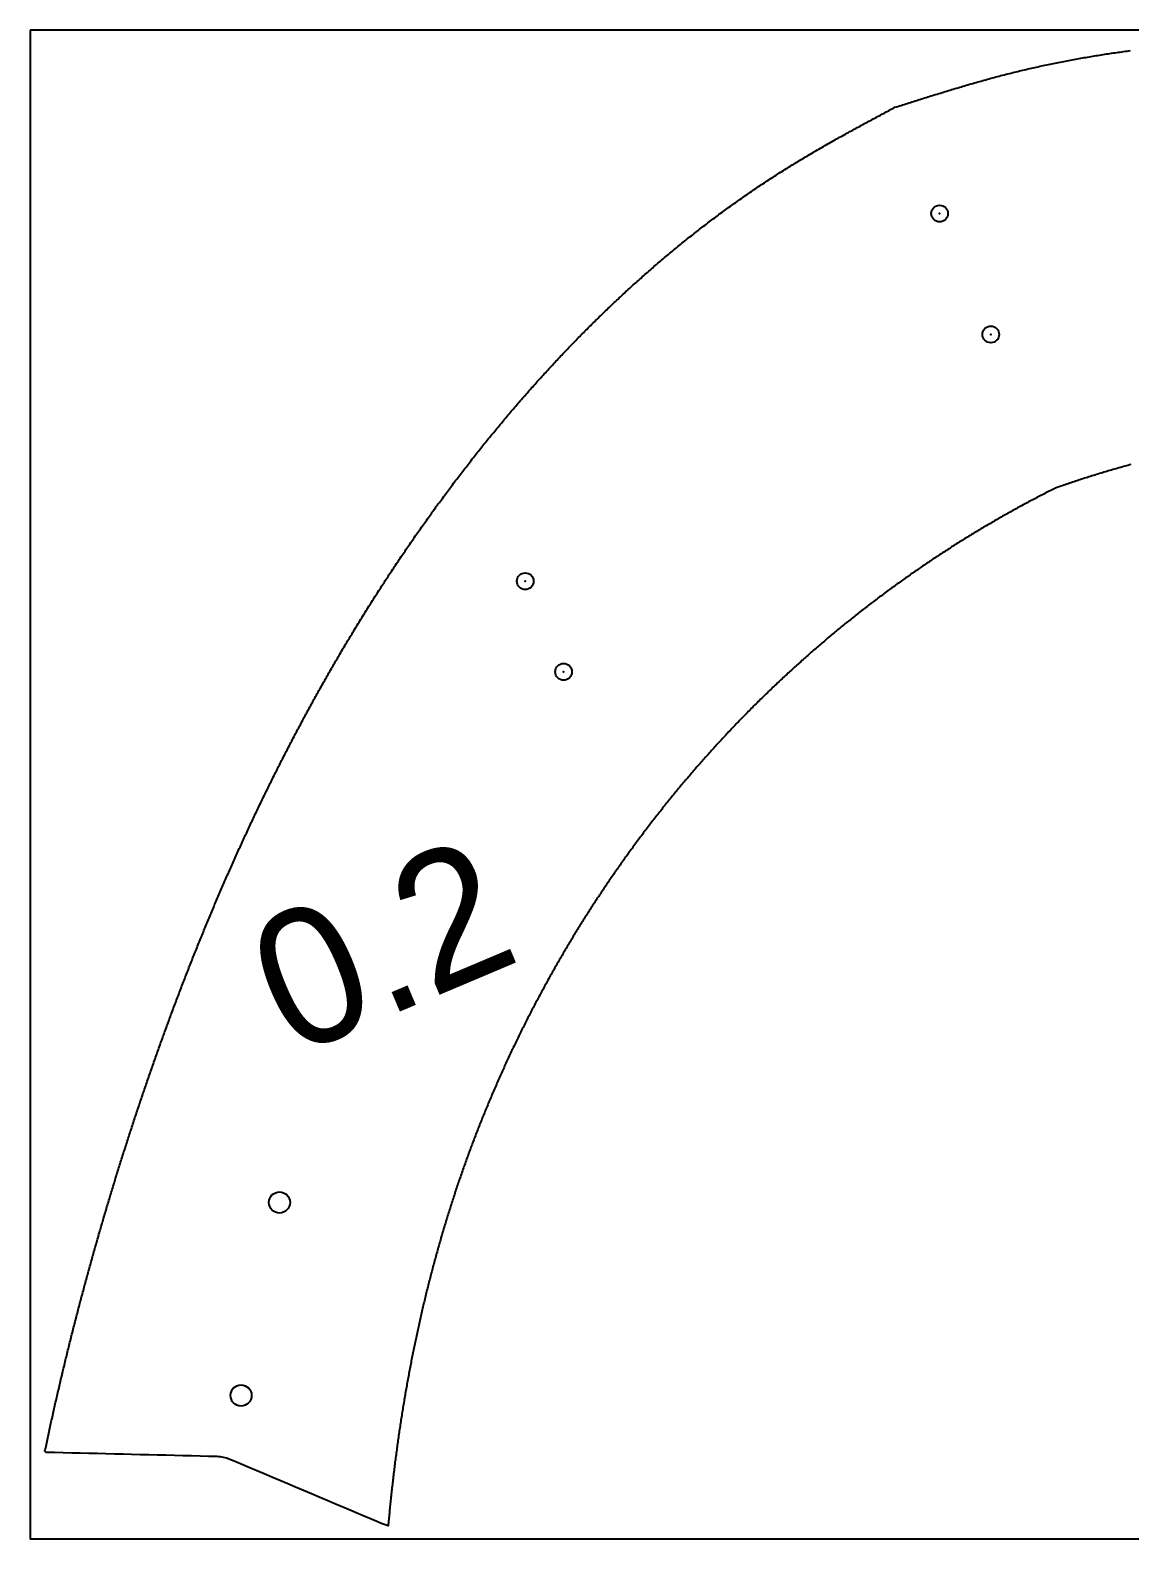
# Model space of a CAD drawing. Extents: x 65 to 369, y 520 to 566.
# Drawn here: x 171.31 to 204.83, y 519.79 to 565.79 of the extents above; entities that cross this region are included whole.
import ezdxf

# ---------------------------------------------------------------- set-up
doc = ezdxf.new("R2010")
doc.units = 0
doc.header["$PDMODE"] = 32
doc.header["$PDSIZE"] = 0.51
doc.layers.get('0').update_dxf_attribs({"linetype": 'CONTINUOUS'})
for name, color, linetype in [('ANNOTATION', 7, 'CONTINUOUS'), ('CUT_SHEET', 1, 'CONTINUOUS'), ('DRILLING', 3, 'CONTINUOUS'), ('ENGRAVE', 4, 'CONTINUOUS')]:
    doc.layers.add(name, color=color, linetype=linetype)
doc.styles.add('TW_CEN_MT', font='txt')

# ---------------------------------------------------------------- blocks, each defined once
blk = doc.blocks.new('*U772')
at = {"layer": 'ENGRAVE'}
blk.add_point((0, 0), dxfattribs=at)
blk = doc.blocks.new('*U773')
at = {"layer": 'ENGRAVE', "color": 0, "linetype": 'BYBLOCK'}
for p in [(0, 0), (4, 0)]:
    blk.add_blockref('*U772', p, dxfattribs=at)
blk = doc.blocks.new('*U774')
at = {"layer": 'ENGRAVE'}
blk.add_point((0, 0), dxfattribs=at)
blk = doc.blocks.new('*U775')
at = {"layer": 'ENGRAVE', "color": 0, "linetype": 'BYBLOCK'}
for p in [(0, 0), (3, 0)]:
    blk.add_blockref('*U774', p, dxfattribs=at)
blk = doc.blocks.new('*U1027')
at = {"layer": 'ANNOTATION', "color": 7, "style": 'TW_CEN_MT'}
blk.add_text('0.2', height=4.1481, rotation=22.9287, dxfattribs=at).set_placement((179.271, 534.462))

msp = doc.modelspace()

# ---------------------------------------------------------------- linework, layer by layer
for points in [[(177.011, 522.292, 0), (176.75, 522.299, 0), (176.489, 522.305, 0), (176.228, 522.311, 0), (175.967, 522.318, 0), (175.707, 522.324, 0), (175.446, 522.331, 0), (175.185, 522.337, 0), (174.924, 522.343, 0), (174.663, 522.35, 0), (174.403, 522.356, 0), (174.142, 522.362, 0), (173.881, 522.369, 0), (173.62, 522.375, 0), (173.359, 522.382, 0), (173.099, 522.388, 0), (172.838, 522.394, 0), (172.577, 522.401, 0), (172.316, 522.407, 0), (172.056, 522.413, 0), (171.795, 522.42, 0), (171.761, 522.462, 0), (171.771, 522.512, 0), (171.782, 522.562, 0), (171.792, 522.612, 0), (171.803, 522.661, 0), (171.813, 522.711, 0), (171.824, 522.761, 0), (171.834, 522.81, 0), (171.845, 522.86, 0), (171.856, 522.91, 0), (171.866, 522.96, 0), (171.877, 523.009, 0), (171.888, 523.059, 0), (171.899, 523.109, 0), (171.91, 523.158, 0), (171.92, 523.208, 0), (171.931, 523.257, 0), (171.942, 523.307, 0), (171.953, 523.357, 0), (171.964, 523.406, 0), (171.975, 523.456, 0), (171.986, 523.506, 0), (171.997, 523.555, 0), (172.008, 523.605, 0), (172.019, 523.654, 0), (172.03, 523.704, 0), (172.042, 523.754, 0), (172.053, 523.803, 0), (172.064, 523.853, 0), (172.075, 523.902, 0), (172.086, 523.952, 0), (172.098, 524.002, 0), (172.109, 524.051, 0), (172.12, 524.101, 0), (172.132, 524.15, 0), (172.143, 524.2, 0), (172.155, 524.249, 0), (172.166, 524.299, 0), (172.178, 524.348, 0), (172.189, 524.398, 0), (172.201, 524.447, 0), (172.212, 524.497, 0), (172.224, 524.546, 0), (172.235, 524.596, 0), (172.247, 524.645, 0), (172.259, 524.695, 0), (172.27, 524.744, 0), (172.282, 524.794, 0), (172.294, 524.843, 0), (172.306, 524.893, 0), (172.318, 524.942, 0), (172.329, 524.992, 0), (172.341, 525.041, 0), (172.353, 525.091, 0), (172.365, 525.14, 0), (172.377, 525.189, 0), (172.389, 525.239, 0), (172.401, 525.288, 0), (172.413, 525.338, 0), (172.425, 525.387, 0), (172.437, 525.436, 0), (172.449, 525.486, 0), (172.461, 525.535, 0), (172.474, 525.585, 0), (172.486, 525.634, 0), (172.498, 525.683, 0), (172.51, 525.733, 0), (172.523, 525.782, 0), (172.535, 525.831, 0), (172.547, 525.881, 0), (172.56, 525.93, 0), (172.572, 525.979, 0), (172.584, 526.029, 0), (172.597, 526.078, 0), (172.609, 526.127, 0), (172.622, 526.177, 0), (172.634, 526.226, 0), (172.647, 526.275, 0), (172.659, 526.325, 0), (172.672, 526.374, 0), (172.685, 526.423, 0), (172.697, 526.472, 0), (172.71, 526.522, 0), (172.723, 526.571, 0), (172.735, 526.62, 0), (172.748, 526.669, 0), (172.761, 526.719, 0), (172.774, 526.768, 0), (172.787, 526.817, 0), (172.8, 526.866, 0), (172.812, 526.915, 0), (172.825, 526.965, 0), (172.838, 527.014, 0), (172.851, 527.063, 0), (172.864, 527.112, 0), (172.877, 527.161, 0), (172.89, 527.211, 0), (172.904, 527.26, 0), (172.917, 527.309, 0), (172.93, 527.358, 0), (172.943, 527.407, 0), (172.956, 527.456, 0), (172.969, 527.505, 0), (172.983, 527.555, 0), (172.996, 527.604, 0), (173.009, 527.653, 0), (173.023, 527.702, 0), (173.036, 527.751, 0), (173.049, 527.8, 0), (173.063, 527.849, 0), (173.076, 527.898, 0), (173.09, 527.947, 0), (173.103, 527.996, 0), (173.117, 528.046, 0), (173.13, 528.095, 0), (173.144, 528.144, 0), (173.157, 528.193, 0), (173.171, 528.242, 0), (173.185, 528.291, 0), (173.198, 528.34, 0), (173.212, 528.389, 0), (173.226, 528.438, 0), (173.24, 528.487, 0), (173.253, 528.536, 0), (173.267, 528.585, 0), (173.281, 528.634, 0), (173.295, 528.683, 0), (173.309, 528.732, 0), (173.323, 528.781, 0), (173.337, 528.83, 0), (173.351, 528.879, 0), (173.365, 528.927, 0), (173.379, 528.976, 0), (173.393, 529.025, 0), (173.407, 529.074, 0), (173.421, 529.123, 0), (173.435, 529.172, 0), (173.449, 529.221, 0), (173.463, 529.27, 0), (173.477, 529.319, 0), (173.492, 529.368, 0), (173.506, 529.417, 0), (173.52, 529.465, 0), (173.534, 529.514, 0), (173.549, 529.563, 0), (173.563, 529.612, 0), (173.578, 529.661, 0), (173.592, 529.71, 0), (173.606, 529.758, 0), (173.621, 529.807, 0), (173.635, 529.856, 0), (173.65, 529.905, 0), (173.664, 529.954, 0), (173.679, 530.002, 0), (173.693, 530.051, 0), (173.708, 530.1, 0), (173.723, 530.149, 0), (173.737, 530.197, 0), (173.752, 530.246, 0), (173.767, 530.295, 0), (173.782, 530.344, 0), (173.796, 530.392, 0), (173.811, 530.441, 0), (173.826, 530.49, 0), (173.841, 530.539, 0), (173.856, 530.587, 0), (173.871, 530.636, 0), (173.885, 530.685, 0), (173.9, 530.733, 0), (173.915, 530.782, 0), (173.93, 530.831, 0), (173.945, 530.879, 0), (173.961, 530.928, 0), (173.976, 530.977, 0), (173.991, 531.025, 0), (174.006, 531.074, 0), (174.021, 531.123, 0), (174.036, 531.171, 0), (174.051, 531.22, 0), (174.067, 531.268, 0), (174.082, 531.317, 0), (174.097, 531.366, 0), (174.113, 531.414, 0), (174.128, 531.463, 0), (174.143, 531.511, 0), (174.159, 531.56, 0), (174.174, 531.608, 0), (174.19, 531.657, 0), (174.205, 531.706, 0), (174.221, 531.754, 0), (174.236, 531.803, 0), (174.252, 531.851, 0), (174.267, 531.9, 0), (174.283, 531.948, 0), (174.298, 531.997, 0), (174.314, 532.045, 0), (174.33, 532.094, 0), (174.346, 532.142, 0), (174.361, 532.191, 0), (174.377, 532.239, 0), (174.393, 532.288, 0), (174.409, 532.336, 0), (174.425, 532.384, 0), (174.44, 532.433, 0), (174.456, 532.481, 0), (174.472, 532.53, 0), (174.488, 532.578, 0), (174.504, 532.627, 0), (174.52, 532.675, 0), (174.536, 532.723, 0), (174.552, 532.772, 0), (174.568, 532.82, 0), (174.585, 532.869, 0), (174.601, 532.917, 0), (174.617, 532.965, 0), (174.633, 533.014, 0), (174.649, 533.062, 0), (174.666, 533.11, 0), (174.682, 533.159, 0), (174.698, 533.207, 0), (174.714, 533.255, 0), (174.731, 533.304, 0), (174.747, 533.352, 0), (174.764, 533.4, 0), (174.78, 533.449, 0), (174.797, 533.497, 0), (174.813, 533.545, 0), (174.83, 533.593, 0), (174.846, 533.642, 0), (174.863, 533.69, 0), (174.879, 533.738, 0), (174.896, 533.787, 0), (174.913, 533.835, 0), (174.929, 533.883, 0), (174.946, 533.931, 0), (174.963, 533.98, 0), (174.98, 534.028, 0), (174.996, 534.076, 0), (175.013, 534.124, 0), (175.03, 534.172, 0), (175.047, 534.221, 0), (175.064, 534.269, 0), (175.081, 534.317, 0), (175.098, 534.365, 0), (175.115, 534.413, 0), (175.132, 534.461, 0), (175.149, 534.51, 0), (175.166, 534.558, 0), (175.183, 534.606, 0), (175.2, 534.654, 0), (175.217, 534.702, 0), (175.234, 534.75, 0), (175.252, 534.798, 0), (175.269, 534.847, 0), (175.286, 534.895, 0), (175.303, 534.943, 0), (175.321, 534.991, 0), (175.338, 535.039, 0), (175.355, 535.087, 0), (175.373, 535.135, 0), (175.39, 535.183, 0), (175.408, 535.231, 0), (175.425, 535.279, 0), (175.443, 535.327, 0), (175.46, 535.375, 0), (175.478, 535.423, 0), (175.495, 535.471, 0), (175.513, 535.519, 0), (175.531, 535.567, 0), (175.548, 535.615, 0), (175.566, 535.663, 0), (175.584, 535.711, 0), (175.602, 535.759, 0), (175.62, 535.807, 0), (175.637, 535.855, 0), (175.655, 535.903, 0), (175.673, 535.951, 0), (175.691, 535.999, 0), (175.709, 536.047, 0), (175.727, 536.094, 0), (175.745, 536.142, 0), (175.763, 536.19, 0), (175.781, 536.238, 0), (175.799, 536.286, 0), (175.818, 536.334, 0), (175.836, 536.382, 0), (175.854, 536.429, 0), (175.872, 536.477, 0), (175.89, 536.525, 0), (175.909, 536.573, 0), (175.927, 536.621, 0), (175.945, 536.668, 0), (175.964, 536.716, 0), (175.982, 536.764, 0), (176.001, 536.812, 0), (176.019, 536.859, 0), (176.038, 536.907, 0), (176.056, 536.955, 0), (176.075, 537.003, 0), (176.093, 537.05, 0), (176.112, 537.098, 0), (176.131, 537.146, 0), (176.149, 537.193, 0), (176.168, 537.241, 0), (176.187, 537.289, 0), (176.206, 537.336, 0), (176.224, 537.384, 0), (176.243, 537.431, 0), (176.262, 537.479, 0), (176.281, 537.527, 0), (176.3, 537.574, 0), (176.319, 537.622, 0), (176.338, 537.669, 0), (176.357, 537.717, 0), (176.376, 537.765, 0), (176.395, 537.812, 0), (176.414, 537.86, 0), (176.433, 537.907, 0), (176.453, 537.955, 0), (176.472, 538.002, 0), (176.491, 538.05, 0), (176.51, 538.097, 0), (176.53, 538.144, 0), (176.549, 538.192, 0), (176.568, 538.239, 0), (176.588, 538.287, 0), (176.607, 538.334, 0), (176.627, 538.382, 0), (176.646, 538.429, 0), (176.666, 538.476, 0), (176.685, 538.524, 0), (176.705, 538.571, 0), (176.725, 538.618, 0), (176.744, 538.666, 0), (176.764, 538.713, 0), (176.784, 538.76, 0), (176.804, 538.808, 0), (176.823, 538.855, 0), (176.843, 538.902, 0), (176.863, 538.949, 0), (176.883, 538.997, 0), (176.903, 539.044, 0), (176.923, 539.091, 0), (176.943, 539.138, 0), (176.963, 539.186, 0), (176.983, 539.233, 0), (177.003, 539.28, 0), (177.023, 539.327, 0), (177.043, 539.374, 0), (177.063, 539.421, 0), (177.084, 539.468, 0), (177.104, 539.516, 0), (177.124, 539.563, 0), (177.145, 539.61, 0), (177.165, 539.657, 0), (177.185, 539.704, 0), (177.206, 539.751, 0), (177.226, 539.798, 0), (177.247, 539.845, 0), (177.267, 539.892, 0), (177.288, 539.939, 0), (177.308, 539.986, 0), (177.329, 540.033, 0), (177.35, 540.08, 0), (177.37, 540.127, 0), (177.391, 540.174, 0), (177.412, 540.221, 0), (177.433, 540.268, 0), (177.453, 540.314, 0), (177.474, 540.361, 0), (177.495, 540.408, 0), (177.516, 540.455, 0), (177.537, 540.502, 0), (177.558, 540.549, 0), (177.579, 540.595, 0), (177.6, 540.642, 0), (177.621, 540.689, 0), (177.642, 540.736, 0), (177.664, 540.783, 0), (177.685, 540.829, 0), (177.706, 540.876, 0), (177.727, 540.923, 0), (177.749, 540.969, 0), (177.77, 541.016, 0), (177.791, 541.063, 0), (177.813, 541.109, 0), (177.834, 541.156, 0), (177.856, 541.203, 0), (177.877, 541.249, 0), (177.899, 541.296, 0), (177.92, 541.342, 0), (177.942, 541.389, 0), (177.964, 541.435, 0), (177.985, 541.482, 0), (178.007, 541.529, 0), (178.029, 541.575, 0), (178.05, 541.622, 0), (178.072, 541.668, 0), (178.094, 541.714, 0), (178.116, 541.761, 0), (178.138, 541.807, 0), (178.16, 541.854, 0), (178.182, 541.9, 0), (178.204, 541.947, 0), (178.226, 541.993, 0), (178.248, 542.039, 0), (178.27, 542.086, 0), (178.293, 542.132, 0), (178.315, 542.178, 0), (178.337, 542.224, 0), (178.359, 542.271, 0), (178.382, 542.317, 0), (178.404, 542.363, 0), (178.426, 542.409, 0), (178.449, 542.456, 0), (178.471, 542.502, 0), (178.494, 542.548, 0), (178.516, 542.594, 0), (178.539, 542.64, 0), (178.561, 542.686, 0), (178.584, 542.733, 0), (178.607, 542.779, 0), (178.63, 542.825, 0), (178.652, 542.871, 0), (178.675, 542.917, 0), (178.698, 542.963, 0), (178.721, 543.009, 0), (178.744, 543.055, 0), (178.767, 543.101, 0), (178.79, 543.147, 0), (178.813, 543.193, 0), (178.836, 543.239, 0), (178.859, 543.285, 0), (178.882, 543.33, 0), (178.905, 543.376, 0), (178.928, 543.422, 0), (178.951, 543.468, 0), (178.975, 543.514, 0), (178.998, 543.56, 0), (179.021, 543.605, 0), (179.045, 543.651, 0), (179.068, 543.697, 0), (179.092, 543.743, 0), (179.115, 543.788, 0), (179.139, 543.834, 0), (179.162, 543.88, 0), (179.186, 543.925, 0), (179.21, 543.971, 0), (179.233, 544.017, 0), (179.257, 544.062, 0), (179.281, 544.108, 0), (179.304, 544.154, 0), (179.328, 544.199, 0), (179.352, 544.245, 0), (179.376, 544.29, 0), (179.4, 544.336, 0), (179.424, 544.381, 0), (179.448, 544.427, 0), (179.472, 544.472, 0), (179.496, 544.518, 0), (179.52, 544.563, 0), (179.545, 544.608, 0), (179.569, 544.654, 0), (179.593, 544.699, 0), (179.617, 544.744, 0), (179.642, 544.79, 0), (179.666, 544.835, 0), (179.69, 544.88, 0), (179.715, 544.926, 0), (179.739, 544.971, 0), (179.764, 545.016, 0), (179.788, 545.061, 0), (179.813, 545.106, 0), (179.838, 545.152, 0), (179.862, 545.197, 0), (179.887, 545.242, 0), (179.912, 545.287, 0), (179.937, 545.332, 0), (179.961, 545.377, 0), (179.986, 545.422, 0), (180.011, 545.467, 0), (180.036, 545.512, 0), (180.061, 545.557, 0), (180.086, 545.602, 0), (180.111, 545.647, 0), (180.136, 545.692, 0), (180.161, 545.737, 0), (180.187, 545.782, 0), (180.212, 545.827, 0), (180.237, 545.872, 0), (180.262, 545.916, 0), (180.288, 545.961, 0), (180.313, 546.006, 0), (180.339, 546.051, 0), (180.364, 546.096, 0), (180.39, 546.14, 0), (180.415, 546.185, 0), (180.441, 546.23, 0), (180.466, 546.274, 0), (180.492, 546.319, 0), (180.518, 546.364, 0), (180.543, 546.408, 0), (180.569, 546.453, 0), (180.595, 546.497, 0), (180.621, 546.542, 0), (180.647, 546.586, 0), (180.673, 546.631, 0), (180.699, 546.675, 0), (180.725, 546.72, 0), (180.751, 546.764, 0), (180.777, 546.809, 0), (180.803, 546.853, 0), (180.829, 546.897, 0), (180.855, 546.942, 0), (180.882, 546.986, 0), (180.908, 547.03, 0), (180.934, 547.075, 0), (180.961, 547.119, 0), (180.987, 547.163, 0), (181.014, 547.207, 0), (181.04, 547.252, 0), (181.067, 547.296, 0), (181.093, 547.34, 0), (181.12, 547.384, 0), (181.146, 547.428, 0), (181.173, 547.472, 0), (181.2, 547.516, 0), (181.227, 547.56, 0), (181.254, 547.604, 0), (181.28, 547.648, 0), (181.307, 547.692, 0), (181.334, 547.736, 0), (181.361, 547.78, 0), (181.388, 547.824, 0), (181.415, 547.868, 0), (181.443, 547.912, 0), (181.47, 547.956, 0), (181.497, 548, 0), (181.524, 548.043, 0), (181.551, 548.087, 0), (181.579, 548.131, 0), (181.606, 548.175, 0), (181.634, 548.218, 0), (181.661, 548.262, 0), (181.689, 548.306, 0), (181.716, 548.349, 0), (181.744, 548.393, 0), (181.771, 548.437, 0), (181.799, 548.48, 0), (181.827, 548.524, 0), (181.854, 548.567, 0), (181.882, 548.611, 0), (181.91, 548.654, 0), (181.938, 548.698, 0), (181.966, 548.741, 0), (181.994, 548.784, 0), (182.022, 548.828, 0), (182.05, 548.871, 0), (182.078, 548.915, 0), (182.106, 548.958, 0), (182.134, 549.001, 0), (182.163, 549.044, 0), (182.191, 549.088, 0), (182.219, 549.131, 0), (182.247, 549.174, 0), (182.276, 549.217, 0), (182.304, 549.26, 0), (182.333, 549.303, 0), (182.361, 549.347, 0), (182.39, 549.39, 0), (182.419, 549.433, 0), (182.447, 549.476, 0), (182.476, 549.519, 0), (182.505, 549.562, 0), (182.533, 549.605, 0), (182.562, 549.647, 0), (182.591, 549.69, 0), (182.62, 549.733, 0), (182.649, 549.776, 0), (182.678, 549.819, 0), (182.707, 549.862, 0), (182.736, 549.904, 0), (182.765, 549.947, 0), (182.794, 549.99, 0), (182.824, 550.033, 0), (182.853, 550.075, 0), (182.882, 550.118, 0), (182.912, 550.16, 0), (182.941, 550.203, 0), (182.97, 550.246, 0), (183, 550.288, 0), (183.029, 550.331, 0), (183.059, 550.373, 0), (183.089, 550.416, 0), (183.118, 550.458, 0), (183.148, 550.5, 0), (183.178, 550.543, 0), (183.207, 550.585, 0), (183.237, 550.628, 0), (183.267, 550.67, 0), (183.297, 550.712, 0), (183.327, 550.754, 0), (183.357, 550.797, 0), (183.387, 550.839, 0), (183.417, 550.881, 0), (183.447, 550.923, 0), (183.478, 550.965, 0), (183.508, 551.007, 0), (183.538, 551.049, 0), (183.568, 551.091, 0), (183.599, 551.133, 0), (183.629, 551.175, 0), (183.66, 551.217, 0), (183.69, 551.259, 0), (183.721, 551.301, 0), (183.751, 551.343, 0), (183.782, 551.385, 0), (183.813, 551.427, 0), (183.843, 551.469, 0), (183.874, 551.51, 0), (183.905, 551.552, 0), (183.936, 551.594, 0), (183.967, 551.636, 0), (183.998, 551.677, 0), (184.029, 551.719, 0), (184.06, 551.76, 0), (184.091, 551.802, 0), (184.122, 551.844, 0), (184.153, 551.885, 0), (184.185, 551.927, 0), (184.216, 551.968, 0), (184.247, 552.01, 0), (184.279, 552.051, 0), (184.31, 552.092, 0), (184.341, 552.134, 0), (184.373, 552.175, 0), (184.405, 552.216, 0), (184.436, 552.258, 0), (184.468, 552.299, 0), (184.499, 552.34, 0), (184.531, 552.381, 0), (184.563, 552.423, 0), (184.595, 552.464, 0), (184.627, 552.505, 0), (184.659, 552.546, 0), (184.691, 552.587, 0), (184.723, 552.628, 0), (184.755, 552.669, 0), (184.787, 552.71, 0), (184.819, 552.751, 0), (184.851, 552.792, 0), (184.884, 552.833, 0), (184.916, 552.873, 0), (184.948, 552.914, 0), (184.981, 552.955, 0), (185.013, 552.996, 0), (185.046, 553.037, 0), (185.078, 553.077, 0), (185.111, 553.118, 0), (185.143, 553.159, 0), (185.176, 553.199, 0), (185.209, 553.24, 0), (185.242, 553.28, 0), (185.274, 553.321, 0), (185.307, 553.361, 0), (185.34, 553.402, 0), (185.373, 553.442, 0), (185.406, 553.482, 0), (185.439, 553.523, 0), (185.473, 553.563, 0), (185.506, 553.603, 0), (185.539, 553.644, 0), (185.572, 553.684, 0), (185.606, 553.724, 0), (185.639, 553.764, 0), (185.672, 553.804, 0), (185.706, 553.844, 0), (185.739, 553.884, 0), (185.773, 553.924, 0), (185.806, 553.964, 0), (185.84, 554.004, 0), (185.874, 554.044, 0), (185.908, 554.084, 0), (185.941, 554.124, 0), (185.975, 554.164, 0), (186.009, 554.204, 0), (186.043, 554.243, 0), (186.077, 554.283, 0), (186.111, 554.323, 0), (186.145, 554.362, 0), (186.179, 554.402, 0), (186.214, 554.442, 0), (186.248, 554.481, 0), (186.282, 554.521, 0), (186.317, 554.56, 0), (186.351, 554.6, 0), (186.385, 554.639, 0), (186.42, 554.678, 0), (186.454, 554.718, 0), (186.489, 554.757, 0), (186.524, 554.796, 0), (186.558, 554.836, 0), (186.593, 554.875, 0), (186.628, 554.914, 0), (186.663, 554.953, 0), (186.698, 554.992, 0), (186.733, 555.031, 0), (186.768, 555.07, 0), (186.803, 555.109, 0), (186.838, 555.148, 0), (186.873, 555.187, 0), (186.908, 555.226, 0), (186.944, 555.265, 0), (186.979, 555.303, 0), (187.014, 555.342, 0), (187.05, 555.381, 0), (187.085, 555.42, 0), (187.121, 555.458, 0), (187.156, 555.497, 0), (187.192, 555.535, 0), (187.227, 555.574, 0), (187.263, 555.612, 0), (187.299, 555.651, 0), (187.335, 555.689, 0), (187.37, 555.727, 0), (187.406, 555.766, 0), (187.442, 555.804, 0), (187.478, 555.842, 0), (187.514, 555.88, 0), (187.551, 555.919, 0), (187.587, 555.957, 0), (187.623, 555.995, 0), (187.659, 556.033, 0), (187.695, 556.071, 0), (187.732, 556.109, 0), (187.768, 556.146, 0), (187.805, 556.184, 0), (187.841, 556.222, 0), (187.878, 556.26, 0), (187.914, 556.297, 0), (187.951, 556.335, 0), (187.988, 556.373, 0), (188.025, 556.41, 0), (188.061, 556.448, 0), (188.098, 556.485, 0), (188.135, 556.523, 0), (188.172, 556.56, 0), (188.209, 556.597, 0), (188.246, 556.635, 0), (188.283, 556.672, 0), (188.321, 556.709, 0), (188.358, 556.746, 0), (188.395, 556.783, 0), (188.432, 556.82, 0), (188.47, 556.857, 0), (188.507, 556.894, 0), (188.545, 556.931, 0), (188.582, 556.968, 0), (188.62, 557.005, 0), (188.657, 557.042, 0), (188.695, 557.079, 0), (188.733, 557.115, 0), (188.771, 557.152, 0), (188.809, 557.188, 0), (188.846, 557.225, 0), (188.884, 557.261, 0), (188.922, 557.298, 0), (188.96, 557.334, 0), (188.999, 557.371, 0), (189.037, 557.407, 0), (189.075, 557.443, 0), (189.113, 557.479, 0), (189.152, 557.515, 0), (189.19, 557.551, 0), (189.228, 557.587, 0), (189.267, 557.623, 0), (189.305, 557.659, 0), (189.344, 557.695, 0), (189.382, 557.731, 0), (189.421, 557.767, 0), (189.46, 557.802, 0), (189.499, 557.838, 0), (189.538, 557.874, 0), (189.576, 557.909, 0), (189.615, 557.945, 0), (189.654, 557.98, 0), (189.693, 558.016, 0), (189.732, 558.051, 0), (189.772, 558.086, 0), (189.811, 558.122, 0), (189.85, 558.157, 0), (189.889, 558.192, 0), (189.929, 558.227, 0), (189.968, 558.262, 0), (190.008, 558.297, 0), (190.047, 558.332, 0), (190.087, 558.367, 0), (190.126, 558.401, 0), (190.166, 558.436, 0), (190.206, 558.471, 0), (190.245, 558.505, 0), (190.285, 558.54, 0), (190.325, 558.575, 0), (190.365, 558.609, 0), (190.405, 558.643, 0), (190.445, 558.678, 0), (190.485, 558.712, 0), (190.525, 558.746, 0), (190.566, 558.78, 0), (190.606, 558.815, 0), (190.646, 558.849, 0), (190.687, 558.883, 0), (190.727, 558.917, 0), (190.767, 558.95, 0), (190.808, 558.984, 0), (190.849, 559.018, 0), (190.889, 559.052, 0), (190.93, 559.085, 0), (190.971, 559.119, 0), (191.011, 559.152, 0), (191.052, 559.186, 0), (191.093, 559.219, 0), (191.134, 559.253, 0), (191.175, 559.286, 0), (191.216, 559.319, 0), (191.257, 559.352, 0), (191.298, 559.385, 0), (191.34, 559.418, 0), (191.381, 559.451, 0), (191.422, 559.484, 0), (191.464, 559.517, 0), (191.505, 559.55, 0), (191.546, 559.583, 0), (191.588, 559.615, 0), (191.63, 559.648, 0), (191.671, 559.68, 0), (191.713, 559.713, 0), (191.755, 559.745, 0), (191.797, 559.778, 0), (191.838, 559.81, 0), (191.88, 559.842, 0), (191.922, 559.874, 0), (191.964, 559.906, 0), (192.006, 559.938, 0), (192.049, 559.97, 0), (192.091, 560.002, 0), (192.133, 560.034, 0), (192.175, 560.066, 0), (192.218, 560.097, 0), (192.26, 560.129, 0), (192.302, 560.161, 0), (192.345, 560.192, 0), (192.388, 560.223, 0), (192.43, 560.255, 0), (192.473, 560.286, 0), (192.516, 560.317, 0), (192.558, 560.348, 0), (192.601, 560.38, 0), (192.644, 560.411, 0), (192.687, 560.441, 0), (192.73, 560.472, 0), (192.773, 560.503, 0), (192.816, 560.534, 0), (192.859, 560.565, 0), (192.903, 560.595, 0), (192.946, 560.626, 0), (192.989, 560.656, 0), (193.033, 560.687, 0), (193.076, 560.717, 0), (193.119, 560.747, 0), (193.163, 560.777, 0), (193.207, 560.807, 0), (193.25, 560.837, 0), (193.294, 560.867, 0), (193.338, 560.897, 0), (193.382, 560.927, 0), (193.425, 560.957, 0), (193.469, 560.986, 0), (193.513, 561.016, 0), (193.557, 561.046, 0), (193.601, 561.075, 0), (193.646, 561.104, 0), (193.69, 561.134, 0), (193.734, 561.163, 0), (193.778, 561.192, 0), (193.823, 561.221, 0), (193.867, 561.25, 0), (193.912, 561.279, 0), (193.956, 561.308, 0), (194.001, 561.337, 0), (194.045, 561.365, 0), (194.09, 561.394, 0), (194.135, 561.423, 0), (194.18, 561.451, 0), (194.225, 561.48, 0), (194.27, 561.508, 0), (194.314, 561.536, 0), (194.359, 561.564, 0), (194.404, 561.592, 0), (194.449, 561.62, 0), (194.494, 561.648, 0), (194.54, 561.676, 0), (194.585, 561.703, 0), (194.63, 561.731, 0), (194.675, 561.758, 0), (194.72, 561.786, 0), (194.765, 561.813, 0), (194.81, 561.84, 0), (194.856, 561.867, 0), (194.901, 561.894, 0), (194.946, 561.921, 0), (194.991, 561.948, 0), (195.036, 561.975, 0), (195.082, 562.002, 0), (195.127, 562.028, 0), (195.172, 562.055, 0), (195.217, 562.081, 0), (195.262, 562.107, 0), (195.307, 562.134, 0), (195.353, 562.16, 0), (195.398, 562.186, 0), (195.443, 562.212, 0), (195.488, 562.238, 0), (195.533, 562.264, 0), (195.578, 562.289, 0), (195.623, 562.315, 0), (195.668, 562.341, 0), (195.713, 562.366, 0), (195.758, 562.392, 0), (195.803, 562.417, 0), (195.848, 562.442, 0), (195.893, 562.467, 0), (195.938, 562.493, 0), (195.983, 562.518, 0), (196.028, 562.543, 0), (196.073, 562.568, 0), (196.118, 562.593, 0), (196.162, 562.617, 0), (196.207, 562.642, 0), (196.252, 562.667, 0), (196.297, 562.691, 0), (196.341, 562.716, 0), (196.386, 562.741, 0), (196.431, 562.765, 0), (196.475, 562.79, 0), (196.52, 562.814, 0), (196.564, 562.838, 0), (196.609, 562.862, 0), (196.653, 562.887, 0), (196.698, 562.911, 0), (196.742, 562.935, 0), (196.787, 562.959, 0), (196.831, 562.983, 0), (196.875, 563.007, 0), (196.92, 563.031, 0), (196.964, 563.055, 0), (197.008, 563.079, 0), (197.052, 563.103, 0), (197.096, 563.127, 0), (197.14, 563.15, 0), (197.184, 563.174, 0), (197.228, 563.198, 0), (197.272, 563.222, 0), (197.316, 563.245, 0), (197.36, 563.269, 0), (197.404, 563.292, 0), (197.448, 563.316, 0), (197.492, 563.34, 0), (197.535, 563.363, 0), (197.579, 563.387, 0), (197.623, 563.41, 0), (197.667, 563.433, 0), (197.714, 563.448, 0), (197.761, 563.463, 0), (197.809, 563.478, 0), (197.856, 563.493, 0), (197.903, 563.508, 0), (197.951, 563.523, 0), (197.998, 563.538, 0), (198.046, 563.553, 0), (198.093, 563.568, 0), (198.141, 563.583, 0), (198.189, 563.598, 0), (198.236, 563.613, 0), (198.284, 563.628, 0), (198.332, 563.643, 0), (198.38, 563.658, 0), (198.428, 563.673, 0), (198.476, 563.688, 0), (198.524, 563.703, 0), (198.572, 563.719, 0), (198.62, 563.734, 0), (198.668, 563.749, 0), (198.716, 563.764, 0), (198.765, 563.779, 0), (198.813, 563.794, 0), (198.862, 563.809, 0), (198.91, 563.824, 0), (198.959, 563.839, 0), (199.007, 563.854, 0), (199.056, 563.869, 0), (199.105, 563.884, 0), (199.153, 563.899, 0), (199.202, 563.914, 0), (199.251, 563.929, 0), (199.3, 563.943, 0), (199.349, 563.958, 0), (199.398, 563.973, 0), (199.447, 563.988, 0), (199.497, 564.003, 0), (199.546, 564.017, 0), (199.595, 564.032, 0), (199.645, 564.047, 0), (199.694, 564.061, 0), (199.744, 564.076, 0), (199.793, 564.091, 0), (199.843, 564.105, 0), (199.893, 564.12, 0), (199.943, 564.134, 0), (199.992, 564.149, 0), (200.042, 564.163, 0), (200.092, 564.177, 0), (200.143, 564.192, 0), (200.193, 564.206, 0), (200.243, 564.22, 0), (200.293, 564.234, 0), (200.344, 564.248, 0), (200.394, 564.262, 0), (200.445, 564.276, 0), (200.495, 564.29, 0), (200.546, 564.304, 0), (200.596, 564.318, 0), (200.647, 564.331, 0), (200.698, 564.345, 0), (200.749, 564.359, 0), (200.8, 564.372, 0), (200.851, 564.386, 0), (200.902, 564.399, 0), (200.953, 564.412, 0), (201.004, 564.426, 0), (201.055, 564.439, 0), (201.107, 564.452, 0), (201.158, 564.465, 0), (201.209, 564.478, 0), (201.261, 564.491, 0), (201.312, 564.503, 0), (201.364, 564.516, 0), (201.415, 564.529, 0), (201.467, 564.541, 0), (201.518, 564.554, 0), (201.57, 564.566, 0), (201.622, 564.578, 0), (201.673, 564.59, 0), (201.725, 564.602, 0), (201.777, 564.614, 0), (201.829, 564.626, 0), (201.88, 564.638, 0), (201.932, 564.649, 0), (201.984, 564.661, 0), (202.036, 564.672, 0), (202.087, 564.684, 0), (202.139, 564.695, 0), (202.191, 564.706, 0), (202.243, 564.717, 0), (202.295, 564.728, 0), (202.347, 564.739, 0), (202.399, 564.75, 0), (202.45, 564.761, 0), (202.502, 564.772, 0), (202.554, 564.782, 0), (202.606, 564.793, 0), (202.658, 564.803, 0), (202.71, 564.813, 0), (202.762, 564.824, 0), (202.814, 564.834, 0), (202.866, 564.844, 0), (202.918, 564.854, 0), (202.97, 564.864, 0), (203.022, 564.873, 0), (203.074, 564.883, 0), (203.126, 564.893, 0), (203.179, 564.902, 0), (203.231, 564.912, 0), (203.283, 564.921, 0), (203.335, 564.93, 0), (203.387, 564.939, 0), (203.439, 564.948, 0), (203.491, 564.957, 0), (203.543, 564.966, 0), (203.596, 564.975, 0), (203.648, 564.984, 0), (203.7, 564.993, 0), (203.752, 565.001, 0), (203.804, 565.01, 0), (203.857, 565.018, 0), (203.909, 565.026, 0), (203.961, 565.035, 0), (204.013, 565.043, 0), (204.066, 565.051, 0), (204.118, 565.059, 0), (204.17, 565.067, 0), (204.222, 565.074, 0), (204.275, 565.082, 0), (204.327, 565.09, 0), (204.379, 565.097, 0), (204.432, 565.105, 0), (204.484, 565.112, 0), (204.536, 565.119, 0), (204.589, 565.127, 0), (204.641, 565.134, 0), (204.693, 565.141, 0), (204.746, 565.148, 0), (204.798, 565.155, 0), (204.851, 565.161, 0)], [(204.861, 552.541, 0), (204.815, 552.528, 0), (204.769, 552.515, 0), (204.724, 552.503, 0), (204.678, 552.49, 0), (204.632, 552.477, 0), (204.586, 552.464, 0), (204.54, 552.451, 0), (204.494, 552.438, 0), (204.448, 552.425, 0), (204.403, 552.412, 0), (204.357, 552.399, 0), (204.311, 552.385, 0), (204.266, 552.372, 0), (204.22, 552.358, 0), (204.174, 552.345, 0), (204.128, 552.331, 0), (204.083, 552.318, 0), (204.037, 552.304, 0), (203.992, 552.29, 0), (203.946, 552.277, 0), (203.901, 552.263, 0), (203.855, 552.249, 0), (203.809, 552.235, 0), (203.764, 552.221, 0), (203.719, 552.207, 0), (203.673, 552.192, 0), (203.628, 552.178, 0), (203.582, 552.164, 0), (203.537, 552.15, 0), (203.491, 552.135, 0), (203.446, 552.121, 0), (203.401, 552.106, 0), (203.356, 552.092, 0), (203.31, 552.077, 0), (203.265, 552.062, 0), (203.22, 552.047, 0), (203.175, 552.033, 0), (203.129, 552.018, 0), (203.084, 552.003, 0), (203.039, 551.988, 0), (202.994, 551.973, 0), (202.949, 551.957, 0), (202.904, 551.942, 0), (202.858, 551.927, 0), (202.813, 551.912, 0), (202.768, 551.896, 0), (202.723, 551.881, 0), (202.678, 551.865, 0), (202.633, 551.849, 0), (202.588, 551.834, 0), (202.545, 551.815, 0), (202.502, 551.793, 0), (202.46, 551.772, 0), (202.417, 551.75, 0), (202.375, 551.729, 0), (202.332, 551.707, 0), (202.29, 551.686, 0), (202.248, 551.664, 0), (202.205, 551.642, 0), (202.163, 551.62, 0), (202.121, 551.598, 0), (202.078, 551.576, 0), (202.036, 551.554, 0), (201.994, 551.532, 0), (201.952, 551.51, 0), (201.91, 551.488, 0), (201.868, 551.466, 0), (201.826, 551.444, 0), (201.784, 551.421, 0), (201.742, 551.399, 0), (201.7, 551.376, 0), (201.658, 551.354, 0), (201.616, 551.331, 0), (201.574, 551.309, 0), (201.532, 551.286, 0), (201.49, 551.263, 0), (201.448, 551.24, 0), (201.407, 551.217, 0), (201.365, 551.194, 0), (201.323, 551.171, 0), (201.282, 551.148, 0), (201.24, 551.125, 0), (201.198, 551.102, 0), (201.157, 551.079, 0), (201.115, 551.056, 0), (201.074, 551.032, 0), (201.032, 551.009, 0), (200.991, 550.985, 0), (200.949, 550.962, 0), (200.908, 550.938, 0), (200.867, 550.915, 0), (200.825, 550.891, 0), (200.784, 550.867, 0), (200.743, 550.844, 0), (200.702, 550.82, 0), (200.66, 550.796, 0), (200.619, 550.772, 0), (200.578, 550.748, 0), (200.537, 550.724, 0), (200.496, 550.7, 0), (200.455, 550.675, 0), (200.414, 550.651, 0), (200.373, 550.627, 0), (200.332, 550.602, 0), (200.291, 550.578, 0), (200.25, 550.554, 0), (200.209, 550.529, 0), (200.168, 550.504, 0), (200.127, 550.48, 0), (200.087, 550.455, 0), (200.046, 550.43, 0), (200.005, 550.406, 0), (199.965, 550.381, 0), (199.924, 550.356, 0), (199.883, 550.331, 0), (199.843, 550.306, 0), (199.802, 550.281, 0), (199.762, 550.255, 0), (199.721, 550.23, 0), (199.681, 550.205, 0), (199.64, 550.18, 0), (199.6, 550.154, 0), (199.56, 550.129, 0), (199.519, 550.103, 0), (199.479, 550.078, 0), (199.439, 550.052, 0), (199.398, 550.027, 0), (199.358, 550.001, 0), (199.318, 549.975, 0), (199.278, 549.949, 0), (199.238, 549.923, 0), (199.198, 549.898, 0), (199.158, 549.872, 0), (199.118, 549.846, 0), (199.078, 549.819, 0), (199.038, 549.793, 0), (198.998, 549.767, 0), (198.958, 549.741, 0), (198.918, 549.715, 0), (198.879, 549.688, 0), (198.839, 549.662, 0), (198.799, 549.635, 0), (198.76, 549.609, 0), (198.72, 549.582, 0), (198.68, 549.556, 0), (198.641, 549.529, 0), (198.601, 549.502, 0), (198.562, 549.475, 0), (198.522, 549.448, 0), (198.483, 549.422, 0), (198.443, 549.395, 0), (198.404, 549.368, 0), (198.365, 549.34, 0), (198.325, 549.313, 0), (198.286, 549.286, 0), (198.247, 549.259, 0), (198.208, 549.232, 0), (198.168, 549.204, 0), (198.129, 549.177, 0), (198.09, 549.149, 0), (198.051, 549.122, 0), (198.012, 549.094, 0), (197.973, 549.067, 0), (197.934, 549.039, 0), (197.895, 549.011, 0), (197.856, 548.984, 0), (197.818, 548.956, 0), (197.779, 548.928, 0), (197.74, 548.9, 0), (197.701, 548.872, 0), (197.663, 548.844, 0), (197.624, 548.816, 0), (197.585, 548.788, 0), (197.547, 548.76, 0), (197.508, 548.731, 0), (197.47, 548.703, 0), (197.431, 548.675, 0), (197.393, 548.646, 0), (197.354, 548.618, 0), (197.316, 548.589, 0), (197.278, 548.561, 0), (197.239, 548.532, 0), (197.201, 548.504, 0), (197.163, 548.475, 0), (197.125, 548.446, 0), (197.086, 548.417, 0), (197.048, 548.388, 0), (197.01, 548.359, 0), (196.972, 548.33, 0), (196.934, 548.301, 0), (196.896, 548.272, 0), (196.858, 548.243, 0), (196.82, 548.214, 0), (196.783, 548.185, 0), (196.745, 548.155, 0), (196.707, 548.126, 0), (196.669, 548.097, 0), (196.632, 548.067, 0), (196.594, 548.038, 0), (196.556, 548.008, 0), (196.519, 547.979, 0), (196.481, 547.949, 0), (196.444, 547.919, 0), (196.406, 547.89, 0), (196.369, 547.86, 0), (196.331, 547.83, 0), (196.294, 547.8, 0), (196.257, 547.77, 0), (196.219, 547.74, 0), (196.182, 547.71, 0), (196.145, 547.68, 0), (196.108, 547.65, 0), (196.071, 547.619, 0), (196.034, 547.589, 0), (195.997, 547.559, 0), (195.96, 547.529, 0), (195.923, 547.498, 0), (195.886, 547.468, 0), (195.849, 547.437, 0), (195.812, 547.407, 0), (195.775, 547.376, 0), (195.738, 547.345, 0), (195.702, 547.315, 0), (195.665, 547.284, 0), (195.628, 547.253, 0), (195.592, 547.222, 0), (195.555, 547.191, 0), (195.519, 547.16, 0), (195.482, 547.129, 0), (195.446, 547.098, 0), (195.409, 547.067, 0), (195.373, 547.036, 0), (195.337, 547.005, 0), (195.3, 546.973, 0), (195.264, 546.942, 0), (195.228, 546.911, 0), (195.192, 546.879, 0), (195.156, 546.848, 0), (195.12, 546.816, 0), (195.083, 546.785, 0), (195.047, 546.753, 0), (195.012, 546.721, 0), (194.976, 546.69, 0), (194.94, 546.658, 0), (194.904, 546.626, 0), (194.868, 546.594, 0), (194.832, 546.562, 0), (194.797, 546.53, 0), (194.761, 546.498, 0), (194.725, 546.466, 0), (194.69, 546.434, 0), (194.654, 546.402, 0), (194.619, 546.37, 0), (194.583, 546.338, 0), (194.548, 546.305, 0), (194.513, 546.273, 0), (194.477, 546.241, 0), (194.442, 546.208, 0), (194.407, 546.176, 0), (194.371, 546.143, 0), (194.336, 546.111, 0), (194.301, 546.078, 0), (194.266, 546.045, 0), (194.231, 546.012, 0), (194.196, 545.98, 0), (194.161, 545.947, 0), (194.126, 545.914, 0), (194.091, 545.881, 0), (194.057, 545.848, 0), (194.022, 545.815, 0), (193.987, 545.782, 0), (193.952, 545.749, 0), (193.918, 545.716, 0), (193.883, 545.683, 0), (193.849, 545.649, 0), (193.814, 545.616, 0), (193.78, 545.583, 0), (193.745, 545.549, 0), (193.711, 545.516, 0), (193.676, 545.482, 0), (193.642, 545.449, 0), (193.608, 545.415, 0), (193.574, 545.382, 0), (193.539, 545.348, 0), (193.505, 545.314, 0), (193.471, 545.28, 0), (193.437, 545.247, 0), (193.403, 545.213, 0), (193.369, 545.179, 0), (193.335, 545.145, 0), (193.302, 545.111, 0), (193.268, 545.077, 0), (193.234, 545.043, 0), (193.2, 545.009, 0), (193.166, 544.975, 0), (193.133, 544.94, 0), (193.099, 544.906, 0), (193.066, 544.872, 0), (193.032, 544.837, 0), (192.999, 544.803, 0), (192.965, 544.769, 0), (192.932, 544.734, 0), (192.899, 544.7, 0), (192.865, 544.665, 0), (192.832, 544.63, 0), (192.799, 544.596, 0), (192.766, 544.561, 0), (192.733, 544.526, 0), (192.7, 544.491, 0), (192.666, 544.457, 0), (192.634, 544.422, 0), (192.601, 544.387, 0), (192.568, 544.352, 0), (192.535, 544.317, 0), (192.502, 544.282, 0), (192.469, 544.247, 0), (192.437, 544.211, 0), (192.404, 544.176, 0), (192.371, 544.141, 0), (192.339, 544.106, 0), (192.306, 544.07, 0), (192.274, 544.035, 0), (192.241, 544, 0), (192.209, 543.964, 0), (192.177, 543.929, 0), (192.144, 543.893, 0), (192.112, 543.857, 0), (192.08, 543.822, 0), (192.048, 543.786, 0), (192.016, 543.75, 0), (191.983, 543.715, 0), (191.951, 543.679, 0), (191.919, 543.643, 0), (191.888, 543.607, 0), (191.856, 543.571, 0), (191.824, 543.535, 0), (191.792, 543.499, 0), (191.76, 543.463, 0), (191.729, 543.427, 0), (191.697, 543.391, 0), (191.665, 543.355, 0), (191.634, 543.319, 0), (191.602, 543.282, 0), (191.571, 543.246, 0), (191.539, 543.21, 0), (191.508, 543.173, 0), (191.477, 543.137, 0), (191.445, 543.1, 0), (191.414, 543.064, 0), (191.383, 543.027, 0), (191.352, 542.991, 0), (191.321, 542.954, 0), (191.29, 542.917, 0), (191.259, 542.881, 0), (191.228, 542.844, 0), (191.197, 542.807, 0), (191.166, 542.77, 0), (191.135, 542.733, 0), (191.104, 542.696, 0), (191.074, 542.659, 0), (191.043, 542.622, 0), (191.012, 542.585, 0), (190.982, 542.548, 0), (190.951, 542.511, 0), (190.921, 542.474, 0), (190.89, 542.437, 0), (190.86, 542.399, 0), (190.829, 542.362, 0), (190.799, 542.325, 0), (190.769, 542.287, 0), (190.739, 542.25, 0), (190.709, 542.212, 0), (190.678, 542.175, 0), (190.648, 542.137, 0), (190.618, 542.1, 0), (190.588, 542.062, 0), (190.559, 542.025, 0), (190.529, 541.987, 0), (190.499, 541.949, 0), (190.469, 541.911, 0), (190.439, 541.874, 0), (190.41, 541.836, 0), (190.38, 541.798, 0), (190.35, 541.76, 0), (190.321, 541.722, 0), (190.291, 541.684, 0), (190.262, 541.646, 0), (190.233, 541.608, 0), (190.203, 541.57, 0), (190.174, 541.531, 0), (190.145, 541.493, 0), (190.116, 541.455, 0), (190.086, 541.417, 0), (190.057, 541.378, 0), (190.028, 541.34, 0), (189.999, 541.302, 0), (189.97, 541.263, 0), (189.942, 541.225, 0), (189.913, 541.186, 0), (189.884, 541.148, 0), (189.855, 541.109, 0), (189.826, 541.071, 0), (189.798, 541.032, 0), (189.769, 540.993, 0), (189.741, 540.954, 0), (189.712, 540.916, 0), (189.684, 540.877, 0), (189.655, 540.838, 0), (189.627, 540.799, 0), (189.599, 540.76, 0), (189.57, 540.721, 0), (189.542, 540.682, 0), (189.514, 540.643, 0), (189.486, 540.604, 0), (189.458, 540.565, 0), (189.43, 540.526, 0), (189.402, 540.487, 0), (189.374, 540.448, 0), (189.346, 540.408, 0), (189.318, 540.369, 0), (189.29, 540.33, 0), (189.263, 540.29, 0), (189.235, 540.251, 0), (189.208, 540.212, 0), (189.18, 540.172, 0), (189.152, 540.133, 0), (189.125, 540.093, 0), (189.098, 540.053, 0), (189.07, 540.014, 0), (189.043, 539.974, 0), (189.016, 539.935, 0), (188.988, 539.895, 0), (188.961, 539.855, 0), (188.934, 539.815, 0), (188.907, 539.776, 0), (188.88, 539.736, 0), (188.853, 539.696, 0), (188.826, 539.656, 0), (188.799, 539.616, 0), (188.772, 539.576, 0), (188.746, 539.536, 0), (188.719, 539.496, 0), (188.692, 539.456, 0), (188.666, 539.416, 0), (188.639, 539.375, 0), (188.613, 539.335, 0), (188.586, 539.295, 0), (188.56, 539.255, 0), (188.533, 539.215, 0), (188.507, 539.174, 0), (188.481, 539.134, 0), (188.455, 539.093, 0), (188.429, 539.053, 0), (188.402, 539.013, 0), (188.376, 538.972, 0), (188.35, 538.932, 0), (188.324, 538.891, 0), (188.299, 538.85, 0), (188.273, 538.81, 0), (188.247, 538.769, 0), (188.221, 538.728, 0), (188.195, 538.688, 0), (188.17, 538.647, 0), (188.144, 538.606, 0), (188.119, 538.565, 0), (188.093, 538.525, 0), (188.068, 538.484, 0), (188.042, 538.443, 0), (188.017, 538.402, 0), (187.992, 538.361, 0), (187.967, 538.32, 0), (187.941, 538.279, 0), (187.916, 538.238, 0), (187.891, 538.197, 0), (187.866, 538.156, 0), (187.841, 538.114, 0), (187.816, 538.073, 0), (187.791, 538.032, 0), (187.767, 537.991, 0), (187.742, 537.949, 0), (187.717, 537.908, 0), (187.693, 537.867, 0), (187.668, 537.825, 0), (187.643, 537.784, 0), (187.619, 537.742, 0), (187.594, 537.701, 0), (187.57, 537.66, 0), (187.546, 537.618, 0), (187.521, 537.576, 0), (187.497, 537.535, 0), (187.473, 537.493, 0), (187.449, 537.452, 0), (187.425, 537.41, 0), (187.401, 537.368, 0), (187.377, 537.326, 0), (187.353, 537.285, 0), (187.329, 537.243, 0), (187.305, 537.201, 0), (187.281, 537.159, 0), (187.258, 537.117, 0), (187.234, 537.075, 0), (187.211, 537.033, 0), (187.187, 536.991, 0), (187.164, 536.949, 0), (187.14, 536.907, 0), (187.117, 536.865, 0), (187.093, 536.823, 0), (187.07, 536.781, 0), (187.047, 536.739, 0), (187.024, 536.697, 0), (187.001, 536.655, 0), (186.978, 536.612, 0), (186.955, 536.57, 0), (186.932, 536.528, 0), (186.909, 536.485, 0), (186.886, 536.443, 0), (186.863, 536.401, 0), (186.84, 536.358, 0), (186.818, 536.316, 0), (186.795, 536.273, 0), (186.772, 536.231, 0), (186.75, 536.188, 0), (186.727, 536.146, 0), (186.705, 536.103, 0), (186.683, 536.061, 0), (186.66, 536.018, 0), (186.638, 535.975, 0), (186.616, 535.933, 0), (186.594, 535.89, 0), (186.572, 535.847, 0), (186.55, 535.805, 0), (186.528, 535.762, 0), (186.506, 535.719, 0), (186.484, 535.676, 0), (186.462, 535.633, 0), (186.44, 535.59, 0), (186.419, 535.548, 0), (186.397, 535.505, 0), (186.375, 535.462, 0), (186.354, 535.419, 0), (186.332, 535.376, 0), (186.311, 535.333, 0), (186.29, 535.29, 0), (186.268, 535.246, 0), (186.247, 535.203, 0), (186.226, 535.16, 0), (186.205, 535.117, 0), (186.183, 535.074, 0), (186.162, 535.031, 0), (186.141, 534.987, 0), (186.121, 534.944, 0), (186.1, 534.901, 0), (186.079, 534.857, 0), (186.058, 534.814, 0), (186.037, 534.771, 0), (186.017, 534.727, 0), (185.996, 534.684, 0), (185.976, 534.64, 0), (185.955, 534.597, 0), (185.935, 534.554, 0), (185.914, 534.51, 0), (185.894, 534.466, 0), (185.874, 534.423, 0), (185.853, 534.379, 0), (185.833, 534.336, 0), (185.813, 534.292, 0), (185.793, 534.248, 0), (185.773, 534.205, 0), (185.753, 534.161, 0), (185.733, 534.117, 0), (185.714, 534.074, 0), (185.694, 534.03, 0), (185.674, 533.986, 0), (185.655, 533.942, 0), (185.635, 533.898, 0), (185.615, 533.854, 0), (185.596, 533.811, 0), (185.577, 533.767, 0), (185.557, 533.723, 0), (185.538, 533.679, 0), (185.519, 533.635, 0), (185.499, 533.591, 0), (185.48, 533.547, 0), (185.461, 533.503, 0), (185.442, 533.459, 0), (185.423, 533.415, 0), (185.404, 533.37, 0), (185.385, 533.326, 0), (185.367, 533.282, 0), (185.348, 533.238, 0), (185.329, 533.194, 0), (185.311, 533.15, 0), (185.292, 533.105, 0), (185.274, 533.061, 0), (185.255, 533.017, 0), (185.237, 532.972, 0), (185.218, 532.928, 0), (185.2, 532.884, 0), (185.182, 532.839, 0), (185.164, 532.795, 0), (185.146, 532.751, 0), (185.128, 532.706, 0), (185.11, 532.662, 0), (185.092, 532.617, 0), (185.074, 532.573, 0), (185.056, 532.528, 0), (185.038, 532.484, 0), (185.021, 532.439, 0), (185.003, 532.395, 0), (184.985, 532.35, 0), (184.968, 532.305, 0), (184.95, 532.261, 0), (184.933, 532.216, 0), (184.916, 532.171, 0), (184.898, 532.127, 0), (184.881, 532.082, 0), (184.864, 532.037, 0), (184.847, 531.992, 0), (184.83, 531.948, 0), (184.813, 531.903, 0), (184.796, 531.858, 0), (184.779, 531.813, 0), (184.762, 531.768, 0), (184.745, 531.723, 0), (184.729, 531.678, 0), (184.712, 531.633, 0), (184.695, 531.588, 0), (184.679, 531.543, 0), (184.662, 531.498, 0), (184.646, 531.453, 0), (184.63, 531.408, 0), (184.613, 531.363, 0), (184.597, 531.318, 0), (184.581, 531.273, 0), (184.565, 531.228, 0), (184.549, 531.183, 0), (184.533, 531.138, 0), (184.517, 531.093, 0), (184.501, 531.047, 0), (184.485, 531.002, 0), (184.469, 530.957, 0), (184.453, 530.912, 0), (184.438, 530.866, 0), (184.422, 530.821, 0), (184.406, 530.776, 0), (184.391, 530.73, 0), (184.375, 530.685, 0), (184.36, 530.64, 0), (184.345, 530.594, 0), (184.329, 530.549, 0), (184.314, 530.503, 0), (184.299, 530.458, 0), (184.284, 530.412, 0), (184.269, 530.367, 0), (184.254, 530.321, 0), (184.239, 530.276, 0), (184.224, 530.23, 0), (184.209, 530.185, 0), (184.194, 530.139, 0), (184.179, 530.094, 0), (184.165, 530.048, 0), (184.15, 530.002, 0), (184.136, 529.957, 0), (184.121, 529.911, 0), (184.107, 529.865, 0), (184.092, 529.82, 0), (184.078, 529.774, 0), (184.063, 529.728, 0), (184.049, 529.682, 0), (184.035, 529.636, 0), (184.021, 529.591, 0), (184.007, 529.545, 0), (183.993, 529.499, 0), (183.979, 529.453, 0), (183.965, 529.407, 0), (183.951, 529.361, 0), (183.937, 529.315, 0), (183.923, 529.269, 0), (183.91, 529.224, 0), (183.896, 529.178, 0), (183.882, 529.132, 0), (183.869, 529.086, 0), (183.855, 529.04, 0), (183.842, 528.993, 0), (183.829, 528.947, 0), (183.815, 528.901, 0), (183.802, 528.855, 0), (183.789, 528.809, 0), (183.776, 528.763, 0), (183.762, 528.717, 0), (183.749, 528.671, 0), (183.736, 528.625, 0), (183.723, 528.578, 0), (183.711, 528.532, 0), (183.698, 528.486, 0), (183.685, 528.44, 0), (183.672, 528.393, 0), (183.66, 528.347, 0), (183.647, 528.301, 0), (183.634, 528.254, 0), (183.622, 528.208, 0), (183.609, 528.162, 0), (183.597, 528.115, 0), (183.585, 528.069, 0), (183.572, 528.023, 0), (183.56, 527.976, 0), (183.548, 527.93, 0), (183.536, 527.883, 0), (183.523, 527.837, 0), (183.511, 527.79, 0), (183.499, 527.744, 0), (183.487, 527.697, 0), (183.476, 527.651, 0), (183.464, 527.604, 0), (183.452, 527.558, 0), (183.44, 527.511, 0), (183.429, 527.464, 0), (183.417, 527.418, 0), (183.405, 527.371, 0), (183.394, 527.325, 0), (183.382, 527.278, 0), (183.371, 527.231, 0), (183.36, 527.185, 0), (183.348, 527.138, 0), (183.337, 527.091, 0), (183.326, 527.044, 0), (183.315, 526.998, 0), (183.303, 526.951, 0), (183.292, 526.904, 0), (183.281, 526.857, 0), (183.27, 526.81, 0), (183.259, 526.764, 0), (183.249, 526.717, 0), (183.238, 526.67, 0), (183.227, 526.623, 0), (183.216, 526.576, 0), (183.206, 526.529, 0), (183.195, 526.482, 0), (183.185, 526.435, 0), (183.174, 526.388, 0), (183.164, 526.341, 0), (183.153, 526.294, 0), (183.143, 526.247, 0), (183.133, 526.2, 0), (183.122, 526.153, 0), (183.112, 526.106, 0), (183.102, 526.059, 0), (183.092, 526.012, 0), (183.082, 525.965, 0), (183.072, 525.918, 0), (183.062, 525.871, 0), (183.052, 525.824, 0), (183.042, 525.777, 0), (183.032, 525.73, 0), (183.023, 525.682, 0), (183.013, 525.635, 0), (183.003, 525.588, 0), (182.994, 525.541, 0), (182.984, 525.494, 0), (182.975, 525.446, 0), (182.965, 525.399, 0), (182.956, 525.352, 0), (182.946, 525.304, 0), (182.937, 525.257, 0), (182.928, 525.21, 0), (182.919, 525.163, 0), (182.91, 525.115, 0), (182.9, 525.068, 0), (182.891, 525.021, 0), (182.882, 524.973, 0), (182.873, 524.926, 0), (182.865, 524.878, 0), (182.856, 524.831, 0), (182.847, 524.784, 0), (182.838, 524.736, 0), (182.829, 524.689, 0), (182.821, 524.641, 0), (182.812, 524.594, 0), (182.804, 524.546, 0), (182.795, 524.499, 0), (182.787, 524.451, 0), (182.778, 524.404, 0), (182.77, 524.356, 0), (182.762, 524.309, 0), (182.753, 524.261, 0), (182.745, 524.213, 0), (182.737, 524.166, 0), (182.729, 524.118, 0), (182.721, 524.071, 0), (182.713, 524.023, 0), (182.705, 523.975, 0), (182.697, 523.928, 0), (182.689, 523.88, 0), (182.681, 523.832, 0), (182.673, 523.785, 0), (182.665, 523.737, 0), (182.658, 523.689, 0), (182.65, 523.641, 0), (182.643, 523.594, 0), (182.635, 523.546, 0), (182.627, 523.498, 0), (182.62, 523.45, 0), (182.613, 523.403, 0), (182.605, 523.355, 0), (182.598, 523.307, 0), (182.591, 523.259, 0), (182.583, 523.211, 0), (182.576, 523.163, 0), (182.569, 523.116, 0), (182.562, 523.068, 0), (182.555, 523.02, 0), (182.548, 522.972, 0), (182.541, 522.924, 0), (182.534, 522.876, 0), (182.527, 522.828, 0), (182.521, 522.78, 0), (182.514, 522.732, 0), (182.507, 522.684, 0), (182.501, 522.636, 0), (182.494, 522.588, 0), (182.487, 522.54, 0), (182.481, 522.492, 0), (182.474, 522.444, 0), (182.468, 522.396, 0), (182.462, 522.348, 0), (182.455, 522.3, 0), (182.449, 522.252, 0), (182.443, 522.204, 0), (182.437, 522.156, 0), (182.43, 522.108, 0), (182.424, 522.06, 0), (182.418, 522.012, 0), (182.412, 521.964, 0), (182.406, 521.916, 0), (182.4, 521.867, 0), (182.394, 521.819, 0), (182.389, 521.771, 0), (182.383, 521.723, 0), (182.377, 521.675, 0), (182.371, 521.627, 0), (182.366, 521.578, 0), (182.36, 521.53, 0), (182.355, 521.482, 0), (182.349, 521.434, 0), (182.344, 521.386, 0), (182.338, 521.337, 0), (182.333, 521.289, 0), (182.328, 521.241, 0), (182.322, 521.192, 0), (182.317, 521.144, 0), (182.312, 521.096, 0), (182.307, 521.048, 0), (182.302, 520.999, 0), (182.297, 520.951, 0), (182.291, 520.903, 0), (182.287, 520.854, 0), (182.282, 520.806, 0), (182.277, 520.758, 0), (182.272, 520.709, 0), (182.267, 520.661, 0), (182.262, 520.613, 0), (182.258, 520.564, 0), (182.253, 520.516, 0), (182.248, 520.467, 0), (182.244, 520.419, 0), (182.239, 520.371, 0), (182.235, 520.322, 0), (182.23, 520.274, 0), (182.226, 520.225, 0), (182.222, 520.177, 0), (182.042, 520.24, 0), (181.802, 520.341, 0), (181.562, 520.443, 0), (181.322, 520.544, 0), (181.081, 520.646, 0), (180.841, 520.748, 0), (180.601, 520.849, 0), (180.361, 520.951, 0), (180.12, 521.053, 0), (179.88, 521.154, 0), (179.64, 521.256, 0), (179.4, 521.357, 0), (179.159, 521.459, 0), (178.919, 521.561, 0), (178.679, 521.662, 0), (178.439, 521.764, 0), (178.198, 521.866, 0), (177.958, 521.967, 0), (177.718, 522.069, 0), (177.478, 522.171, 0), (177.349, 522.224, 0), (177.303, 522.241, 0), (177.255, 522.256, 0), (177.207, 522.268, 0), (177.158, 522.278, 0), (177.109, 522.285, 0), (177.06, 522.29, 0), (177.011, 522.292, 0)]]:
    msp.add_polyline3d(points)
at = {"layer": 'CUT_SHEET'}
msp.add_lwpolyline([(171.3097, 565.7852), (171.3097, 519.7852), (265.3097, 519.7852), (265.3097, 565.7852)], close=True, dxfattribs=at)
at = {"layer": 'DRILLING'}
for centre in [(178.9088, 530.0415), (177.7384, 524.1568)]:
    msp.add_circle(centre, 0.3225, dxfattribs=at)

# ---------------------------------------------------------------- block references
msp.add_blockref('*U1027', (0, 0))
at = {"layer": 'ENGRAVE', "rotation": 292.9286605995995}
for name, p in [('*U773', (199.0315, 560.1936)), ('*U775', (186.4006, 548.984))]:
    msp.add_blockref(name, p, dxfattribs=at)

doc.saveas('drawing.dxf')
